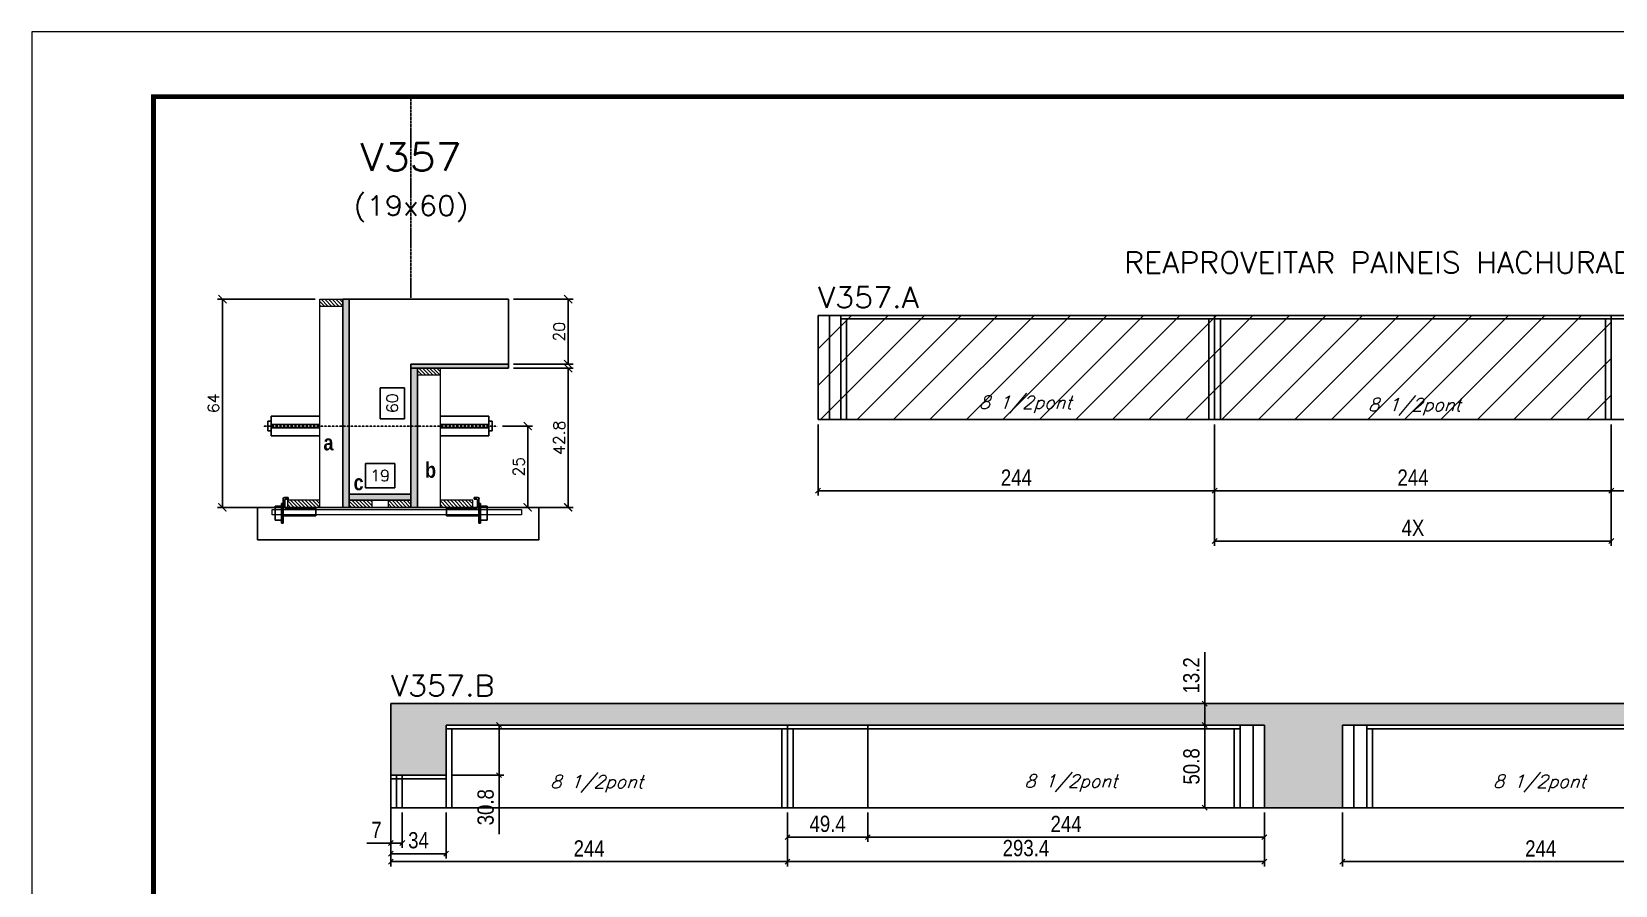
# Model space of a CAD drawing. Extents: x 137137 to 143418, y 10464 to 34486.
# Drawn here: x 140321 to 141295, y 29366 to 29891 of the extents above; entities that cross this region are included whole.
import ezdxf
from ezdxf.enums import TextEntityAlignment as Align

# ---------------------------------------------------------------- set-up
doc = ezdxf.new("R2010")
doc.units = 0
doc.linetypes.add('DASHED', pattern=[0.75, 0.5, -0.25])
doc.linetypes.add('HIDDEN', pattern=[0.375, 0.25, -0.125])
for name, color, linetype in [('barrote', 251, 'Continuous'), ('COTA', 241, 'Continuous'), ('Cota Seção (2x)', 4, 'Continuous'), ('detalhes', 4, 'Continuous'), ('Painéis', 200, 'Continuous'), ('presilha', 1, 'Continuous'), ('Reaproveitamento', 251, 'Continuous'), ('SARR_2.2x7', 40, 'Continuous'), ('SARR_3.5x7', 81, 'Continuous'), ('TENSOR', 3, 'Continuous'), ('texto', 7, 'Continuous'), ('Texto de Titulo', 7, 'Continuous'), ('Texto Qtd Sarr', 242, 'Continuous')]:
    doc.layers.add(name, color=color, linetype=linetype)
for name, color, linetype, lineweight in [('CONCRETO', 251, 'Continuous', 25), ('Folhas', 255, 'Continuous', 9), ('Hachura', 251, 'Continuous', 9), ('Madeira', 126, 'Continuous', 18), ('SARRAFO DE PRESSAO', 251, 'DASHED', 9), ('SCO-___-LAJ', 2, 'Continuous', 0), ('Texto Seção', 7, 'Continuous', 15)]:
    doc.layers.add(name, color=color, linetype=linetype, lineweight=lineweight)
doc.styles.add('COTA TECNICA', font='techl___.ttf', dxfattribs={"height": 10})
doc.styles.add('REGUA-120', font='ROMANS.shx', dxfattribs={"height": 15})
doc.styles.add('Romans', font='romans.shx')
doc.styles.add('TECNICA', font='techb___.ttf', dxfattribs={"height": 10})
doc.dimstyles.new('Cota Seção (2x)', dxfattribs={"dimtxt": 7, "dimasz": 5, "dimexe": 3, "dimexo": 3, "dimgap": 2, "dimtad": 3, "dimdec": 1, "dimlfac": 0.5, "dimzin": 12, "dimdsep": 46, "dimtxsty": 'Romans', "dimblk": 'ARCHTICK', "dimcen": 0, "dimclrd": 4, "dimclre": 4, "dimclrt": 1, "dimadec": 1, "dimazin": 3, "dimtfac": 1, "dimtdec": 1, "dimtmove": 0, "dimatfit": 3, "dimldrblk": 'OBLIQUE', "dimfxl": 1, "dimtolj": 1, "dimtzin": 12, "dimarcsym": 0})
doc.dimstyles.new('Cota Seção interna', dxfattribs={"dimtxt": 7, "dimasz": 6, "dimexe": 0.18, "dimexo": 2, "dimgap": -4, "dimtad": 3, "dimdec": 1, "dimlfac": 0.5, "dimzin": 12, "dimdsep": 46, "dimtxsty": 'Romans', "dimblk": 'ARCHTICK', "dimcen": 0.09, "dimse1": 1, "dimse2": 1, "dimsd1": 1, "dimsd2": 1, "dimclrd": 180, "dimclre": 5, "dimclrt": 1, "dimadec": 0, "dimazin": 3, "dimtfac": 1, "dimtdec": 1, "dimtofl": 0, "dimtmove": 0, "dimatfit": 3, "dimldrblk": 'ARCHTICK', "dimfxl": 1, "dimtolj": 1, "dimtzin": 0, "dimarcsym": 0})
doc.dimstyles.new('PAINEL', dxfattribs={"dimtxt": 10, "dimasz": 3, "dimexe": 3, "dimexo": 3, "dimgap": 3, "dimtad": 1, "dimdec": 1, "dimzin": 12, "dimdsep": 46, "dimtxsty": 'COTA TECNICA', "dimblk1": 'OBLIQUE', "dimblk2": 'OBLIQUE', "dimsah": 1, "dimcen": 0.9, "dimclrd": 4, "dimclre": 4, "dimclrt": 240, "dimadec": 1, "dimazin": 3, "dimtfac": 1, "dimtdec": 1, "dimtmove": 0, "dimatfit": 3, "dimfxl": 1, "dimtolj": 1, "dimtzin": 12, "dimarcsym": 0})

# ---------------------------------------------------------------- blocks, each defined once
blk = doc.blocks.new('9999999999')
at = {"layer": 'Folhas'}
blk.add_lwpolyline([(98138.98, 34190.21), (99623.98, 34190.21), (99623.98, 35240.21), (98138.98, 35240.21)], close=True, dxfattribs=at)
at = {"layer": 'Folhas', "color": 30, "const_width": 3}
blk.add_lwpolyline([(98213.98, 34230.21), (99583.98, 34230.21), (99583.98, 35200.21), (98213.98, 35200.21)], close=True, dxfattribs=at)
blk = doc.blocks.new('titulo1')
at = {"layer": 'Defpoints', "color": 252, "linetype": 'HIDDEN', "ltscale": 2}
blk.add_line((0, 0), (0, 125), dxfattribs=at)
at = {"layer": 'Defpoints', "style": 'Romans', "oblique": 15}
blk.add_attdef('FOLHA', text='', height=10, dxfattribs=at).set_placement((0, 15.58), align=Align.MIDDLE_CENTER)
at = {"layer": 'Texto Qtd Sarr', "color": 3, "style": 'Romans', "oblique": 15}
for tag, height, p in [('TITULO', 17, (0, 71.45)), ('SEÇÃO', 12, (0, 41.55))]:
    blk.add_attdef(tag, text='', height=height, dxfattribs=at).set_placement(p, align=Align.MIDDLE_CENTER)
blk = doc.blocks.new('_ArchTick')
at = {"color": 0, "linetype": 'ByBlock', "const_width": 0.15}
blk.add_lwpolyline([(-0.5, -0.5), (0.5, 0.5)], dxfattribs=at)
blk = doc.blocks.new('*D525')
at = {"layer": 'COTA', "color": 4, "lineweight": -2, "transparency": 16777216}
for p, q in [((140617.13, 29684.54), (140653.84, 29684.54)), ((140650.84, 29598.94), (140650.84, 29684.54)), ((140599.53, 29598.94), (140653.84, 29598.94))]:
    blk.add_line(p, q, dxfattribs=at)
at = {"layer": 'Defpoints', "color": 0, "transparency": 16777216}
for p in [(140614.13, 29684.54), (140650.84, 29684.54), (140596.53, 29598.94)]:
    blk.add_point(p, dxfattribs=at)
at = {"layer": 'COTA', "color": 4, "lineweight": -2, "transparency": 16777216, "xscale": 5, "yscale": 5, "zscale": 5}
for p, rotation in [((140650.84, 29684.54), 90), ((140650.84, 29598.94), 270)]:
    blk.add_blockref('_ArchTick', p, dxfattribs=dict(at, rotation=rotation))
at = {"layer": 'COTA', "color": 1, "transparency": 16777216, "insert": (140645.34, 29641.74), "char_height": 7, "attachment_point": 5, "rotation": 90, "style": 'Romans'}
blk.add_mtext('\\A1;42.8', dxfattribs=at)
blk = doc.blocks.new('_Oblique')
at = {"color": 0, "linetype": 'ByBlock', "lineweight": -2}
blk.add_line((-0.5, -0.5), (0.5, 0.5), dxfattribs=at)
blk = doc.blocks.new('*D526')
at = {"layer": 'COTA', "color": 4, "lineweight": -2, "transparency": 16777216}
for p, q in [((140617.13, 29726.94), (140653.84, 29726.94)), ((140650.84, 29686.94), (140650.84, 29726.94)), ((140617.13, 29686.94), (140653.84, 29686.94))]:
    blk.add_line(p, q, dxfattribs=at)
at = {"layer": 'Defpoints', "color": 0, "transparency": 16777216}
for p in [(140614.13, 29726.94), (140650.84, 29726.94), (140614.13, 29686.94)]:
    blk.add_point(p, dxfattribs=at)
at = {"layer": 'COTA', "color": 4, "lineweight": -2, "transparency": 16777216, "xscale": 5, "yscale": 5, "zscale": 5}
for p, rotation in [((140650.84, 29726.94), 90), ((140650.84, 29686.94), 270)]:
    blk.add_blockref('_ArchTick', p, dxfattribs=dict(at, rotation=rotation))
at = {"layer": 'COTA', "color": 1, "transparency": 16777216, "insert": (140645.34, 29706.94), "char_height": 7, "attachment_point": 5, "rotation": 90, "style": 'Romans'}
blk.add_mtext('\\A1;20', dxfattribs=at)
blk = doc.blocks.new('*D527')
at = {"layer": 'Cota Seção (2x)', "color": 180, "lineweight": -2, "transparency": 16777216}
for p, q in [((140550.13, 29672.44), (140535.13, 29672.44)), ((140535.13, 29672.44), (140535.13, 29653.44)), ((140550.13, 29653.44), (140550.13, 29672.44)), ((140535.13, 29653.44), (140550.13, 29653.44))]:
    blk.add_line(p, q, dxfattribs=at)
at = {"layer": 'Defpoints', "color": 0, "transparency": 16777216}
for p in [(140554.13, 29726.94), (140554.13, 29726.94), (140554.13, 29606.94)]:
    blk.add_point(p, dxfattribs=at)
at = {"layer": 'Cota Seção (2x)', "color": 1, "transparency": 16777216, "insert": (140542.63, 29662.94), "char_height": 7, "attachment_point": 5, "rotation": 90, "style": 'Romans'}
blk.add_mtext('\\A1;60', dxfattribs=at)
blk = doc.blocks.new('PRESILHA METÁLICA 1')
at = {"layer": 'presilha'}
for p, q in [((6, 15.5), (7.5, 15.5)), ((6, -2.5), (6, 15.5)), ((7.5, 10.6), (7.5, 19.9)), ((7.5, 15.5), (7.5, -2.5)), ((12, 21), (8.6, 21)), ((9, 11.6), (9, 18.9)), ((12, 19.5), (9.6, 19.5)), ((12, 21), (12, 19.5)), ((0, 13), (6, 13)), ((0, 13), (0, 0)), ((6, 0), (0, 0)), ((6, 13), (6, 0)), ((37.5, 4.1), (7.5, 4.1)), ((37.5, 11), (9.6, 11)), ((37.5, 11), (37.5, 4.1)), ((7.5, -2.5), (6, -2.5))]:
    blk.add_line(p, q, dxfattribs=at)
for centre, radius, start, end in [((8.6, 19.9), 1.14, 90, 180), ((9.6, 18.9), 0.57, 90, 180), ((9.6, 11.6), 0.57, 180, 270)]:
    blk.add_arc(centre, radius, start, end, dxfattribs=at)
blk = doc.blocks.new('*D528')
at = {"layer": 'Cota Seção (2x)', "color": 180, "lineweight": -2, "transparency": 16777216}
for p, q in [((140544.13, 29625.94), (140526.13, 29625.94)), ((140526.13, 29625.94), (140526.13, 29610.94)), ((140544.13, 29610.94), (140544.13, 29625.94)), ((140526.13, 29610.94), (140544.13, 29610.94))]:
    blk.add_line(p, q, dxfattribs=at)
at = {"layer": 'Defpoints', "color": 0, "transparency": 16777216}
for p in [(140554.13, 29606.94), (140516.13, 29598.94), (140554.13, 29598.94)]:
    blk.add_point(p, dxfattribs=at)
at = {"layer": 'Cota Seção (2x)', "color": 1, "transparency": 16777216, "insert": (140535.13, 29618.44), "char_height": 7, "attachment_point": 5, "style": 'Romans'}
blk.add_mtext('\\A1;19', dxfattribs=at)
blk = doc.blocks.new('*D529')
at = {"layer": 'COTA', "color": 4, "lineweight": -2, "transparency": 16777216}
for p, q in [((140495.13, 29726.94), (140435.15, 29726.94)), ((140438.15, 29726.94), (140438.15, 29598.94)), ((140495.13, 29598.94), (140435.15, 29598.94))]:
    blk.add_line(p, q, dxfattribs=at)
at = {"layer": 'Defpoints', "color": 0, "transparency": 16777216}
for p in [(140498.13, 29726.94), (140438.15, 29598.94), (140498.13, 29598.94)]:
    blk.add_point(p, dxfattribs=at)
at = {"layer": 'COTA', "color": 4, "lineweight": -2, "transparency": 16777216, "xscale": 5, "yscale": 5, "zscale": 5}
for p, rotation in [((140438.15, 29726.94), 90), ((140438.15, 29598.94), 270)]:
    blk.add_blockref('_ArchTick', p, dxfattribs=dict(at, rotation=rotation))
at = {"layer": 'COTA', "color": 1, "transparency": 16777216, "insert": (140432.65, 29662.94), "char_height": 7, "attachment_point": 5, "rotation": 90, "style": 'Romans'}
blk.add_mtext('\\A1;64', dxfattribs=at)
blk = doc.blocks.new('*D530')
at = {"layer": 'COTA', "color": 4, "lineweight": -2, "transparency": 16777216}
for p, q in [((140610.43, 29648.91), (140628.98, 29648.91)), ((140625.98, 29648.91), (140625.98, 29598.94)), ((140610.43, 29598.94), (140628.98, 29598.94))]:
    blk.add_line(p, q, dxfattribs=at)
at = {"layer": 'Defpoints', "color": 0, "transparency": 16777216}
for p in [(140607.43, 29648.91), (140607.43, 29598.94), (140625.98, 29598.94)]:
    blk.add_point(p, dxfattribs=at)
at = {"layer": 'COTA', "color": 4, "lineweight": -2, "transparency": 16777216, "xscale": 5, "yscale": 5, "zscale": 5}
for p, rotation in [((140625.98, 29648.91), 90), ((140625.98, 29598.94), 270)]:
    blk.add_blockref('_ArchTick', p, dxfattribs=dict(at, rotation=rotation))
at = {"layer": 'COTA', "color": 1, "transparency": 16777216, "insert": (140620.48, 29623.93), "char_height": 7, "attachment_point": 5, "rotation": 90, "style": 'Romans'}
blk.add_mtext('\\A1;25', dxfattribs=at)
blk = doc.blocks.new('*D531')
at = {"layer": 'COTA', "color": 4, "lineweight": -2, "ltscale": 25, "transparency": 16777216}
for p, q in [((140804.59, 29649.98), (140804.59, 29606.16)), ((141048.59, 29649.98), (141048.59, 29606.16)), ((140804.59, 29609.16), (141048.59, 29609.16))]:
    blk.add_line(p, q, dxfattribs=at)
at = {"layer": 'Defpoints', "color": 0, "ltscale": 25, "transparency": 16777216}
for p in [(140804.59, 29652.98), (141048.59, 29652.98), (141048.59, 29609.16)]:
    blk.add_point(p, dxfattribs=at)
at = {"layer": 'COTA', "color": 4, "lineweight": -2, "ltscale": 25, "transparency": 16777216, "xscale": 3, "yscale": 3, "zscale": 3, "rotation": 180}
blk.add_blockref('_Oblique', (140804.59, 29609.16), dxfattribs=at)
at = {"layer": 'COTA', "color": 4, "lineweight": -2, "ltscale": 25, "transparency": 16777216, "xscale": 3, "yscale": 3, "zscale": 3}
blk.add_blockref('_Oblique', (141048.59, 29609.16), dxfattribs=at)
at = {"layer": 'COTA', "color": 240, "ltscale": 25, "transparency": 16777216, "insert": (140926.59, 29617.23), "char_height": 10, "attachment_point": 5, "style": 'COTA TECNICA'}
blk.add_mtext('\\A1;244', dxfattribs=at)
blk = doc.blocks.new('*D532')
at = {"layer": 'COTA', "color": 4, "lineweight": -2, "ltscale": 25, "transparency": 16777216}
for p, q in [((141048.59, 29649.98), (141048.59, 29606.16)), ((141292.59, 29649.98), (141292.59, 29606.16)), ((141048.59, 29609.16), (141292.59, 29609.16))]:
    blk.add_line(p, q, dxfattribs=at)
at = {"layer": 'Defpoints', "color": 0, "ltscale": 25, "transparency": 16777216}
for p in [(141048.59, 29652.98), (141292.59, 29652.98), (141292.59, 29609.16)]:
    blk.add_point(p, dxfattribs=at)
at = {"layer": 'COTA', "color": 4, "lineweight": -2, "ltscale": 25, "transparency": 16777216, "xscale": 3, "yscale": 3, "zscale": 3, "rotation": 180}
blk.add_blockref('_Oblique', (141048.59, 29609.16), dxfattribs=at)
at = {"layer": 'COTA', "color": 4, "lineweight": -2, "ltscale": 25, "transparency": 16777216, "xscale": 3, "yscale": 3, "zscale": 3}
blk.add_blockref('_Oblique', (141292.59, 29609.16), dxfattribs=at)
at = {"layer": 'COTA', "color": 240, "ltscale": 25, "transparency": 16777216, "insert": (141170.59, 29617.23), "char_height": 10, "attachment_point": 5, "style": 'COTA TECNICA'}
blk.add_mtext('\\A1;244', dxfattribs=at)
blk = doc.blocks.new('*D534')
at = {"layer": 'COTA', "color": 4, "lineweight": -2, "ltscale": 25, "transparency": 16777216}
for p, q in [((141292.59, 29649.98), (141292.59, 29606.16)), ((141369.2, 29649.98), (141369.2, 29606.16)), ((141292.59, 29609.16), (141369.2, 29609.16))]:
    blk.add_line(p, q, dxfattribs=at)
at = {"layer": 'Defpoints', "color": 0, "ltscale": 25, "transparency": 16777216}
for p in [(141292.59, 29652.98), (141369.2, 29652.98), (141369.2, 29609.16)]:
    blk.add_point(p, dxfattribs=at)
at = {"layer": 'COTA', "color": 4, "lineweight": -2, "ltscale": 25, "transparency": 16777216, "xscale": 3, "yscale": 3, "zscale": 3, "rotation": 180}
blk.add_blockref('_Oblique', (141292.59, 29609.16), dxfattribs=at)
at = {"layer": 'COTA', "color": 4, "lineweight": -2, "ltscale": 25, "transparency": 16777216, "xscale": 3, "yscale": 3, "zscale": 3}
blk.add_blockref('_Oblique', (141369.2, 29609.16), dxfattribs=at)
at = {"layer": 'COTA', "color": 240, "ltscale": 25, "transparency": 16777216, "insert": (141330.9, 29617.26), "char_height": 10, "attachment_point": 5, "style": 'COTA TECNICA'}
blk.add_mtext('\\A1;76.6', dxfattribs=at)
blk = doc.blocks.new('*D536')
at = {"layer": 'COTA', "color": 4, "lineweight": -2, "ltscale": 25, "transparency": 16777216}
for p, q in [((141048.59, 29649.98), (141048.59, 29575.23)), ((141292.59, 29649.98), (141292.59, 29575.23)), ((141048.59, 29578.23), (141292.59, 29578.23))]:
    blk.add_line(p, q, dxfattribs=at)
at = {"layer": 'Defpoints', "color": 0, "ltscale": 25, "transparency": 16777216}
for p in [(141048.59, 29652.98), (141292.59, 29652.98), (141292.59, 29578.23)]:
    blk.add_point(p, dxfattribs=at)
at = {"layer": 'COTA', "color": 4, "lineweight": -2, "ltscale": 25, "transparency": 16777216, "xscale": 3, "yscale": 3, "zscale": 3, "rotation": 180}
blk.add_blockref('_Oblique', (141048.59, 29578.23), dxfattribs=at)
at = {"layer": 'COTA', "color": 4, "lineweight": -2, "ltscale": 25, "transparency": 16777216, "xscale": 3, "yscale": 3, "zscale": 3}
blk.add_blockref('_Oblique', (141292.59, 29578.23), dxfattribs=at)
at = {"layer": 'COTA', "color": 240, "ltscale": 25, "transparency": 16777216, "insert": (141170.59, 29586.3), "char_height": 10, "attachment_point": 5, "style": 'COTA TECNICA'}
blk.add_mtext('\\A1;4X', dxfattribs=at)
blk = doc.blocks.new('*D538')
at = {"layer": 'COTA', "color": 4, "lineweight": -2, "ltscale": 25, "transparency": 16777216}
for p, q in [((140541.77, 29411.21), (140541.77, 29378.07)), ((140785.77, 29411.21), (140785.77, 29378.07)), ((140541.77, 29381.07), (140785.77, 29381.07))]:
    blk.add_line(p, q, dxfattribs=at)
at = {"layer": 'Defpoints', "color": 0, "ltscale": 25, "transparency": 16777216}
for p in [(140541.77, 29414.21), (140785.77, 29414.21), (140785.77, 29381.07)]:
    blk.add_point(p, dxfattribs=at)
at = {"layer": 'COTA', "color": 4, "lineweight": -2, "ltscale": 25, "transparency": 16777216, "xscale": 3, "yscale": 3, "zscale": 3, "rotation": 180}
blk.add_blockref('_Oblique', (140541.77, 29381.07), dxfattribs=at)
at = {"layer": 'COTA', "color": 4, "lineweight": -2, "ltscale": 25, "transparency": 16777216, "xscale": 3, "yscale": 3, "zscale": 3}
blk.add_blockref('_Oblique', (140785.77, 29381.07), dxfattribs=at)
at = {"layer": 'COTA', "color": 240, "ltscale": 25, "transparency": 16777216, "insert": (140663.77, 29389.14), "char_height": 10, "attachment_point": 5, "style": 'COTA TECNICA'}
blk.add_mtext('\\A1;244', dxfattribs=at)
blk = doc.blocks.new('*D539')
at = {"layer": 'COTA', "color": 4, "lineweight": -2, "ltscale": 25, "transparency": 16777216}
for p, q in [((140785.77, 29411.21), (140785.77, 29393.12)), ((140835.18, 29411.21), (140835.18, 29393.12)), ((140785.77, 29396.12), (140835.18, 29396.12))]:
    blk.add_line(p, q, dxfattribs=at)
at = {"layer": 'Defpoints', "color": 0, "ltscale": 25, "transparency": 16777216}
for p in [(140785.77, 29414.21), (140835.18, 29414.21), (140835.18, 29396.12)]:
    blk.add_point(p, dxfattribs=at)
at = {"layer": 'COTA', "color": 4, "lineweight": -2, "ltscale": 25, "transparency": 16777216, "xscale": 3, "yscale": 3, "zscale": 3, "rotation": 180}
blk.add_blockref('_Oblique', (140785.77, 29396.12), dxfattribs=at)
at = {"layer": 'COTA', "color": 4, "lineweight": -2, "ltscale": 25, "transparency": 16777216, "xscale": 3, "yscale": 3, "zscale": 3}
blk.add_blockref('_Oblique', (140835.18, 29396.12), dxfattribs=at)
at = {"layer": 'COTA', "color": 240, "ltscale": 25, "transparency": 16777216, "insert": (140810.48, 29404.23), "char_height": 10, "attachment_point": 5, "style": 'COTA TECNICA'}
blk.add_mtext('\\A1;49.4', dxfattribs=at)
blk = doc.blocks.new('*D540')
at = {"layer": 'COTA', "color": 4, "lineweight": -2, "ltscale": 25, "transparency": 16777216}
for p, q in [((140835.18, 29411.21), (140835.18, 29393.12)), ((141079.18, 29411.21), (141079.18, 29393.12)), ((140835.18, 29396.12), (141079.18, 29396.12))]:
    blk.add_line(p, q, dxfattribs=at)
at = {"layer": 'Defpoints', "color": 0, "ltscale": 25, "transparency": 16777216}
for p in [(140835.18, 29414.21), (141079.18, 29414.21), (141079.18, 29396.12)]:
    blk.add_point(p, dxfattribs=at)
at = {"layer": 'COTA', "color": 4, "lineweight": -2, "ltscale": 25, "transparency": 16777216, "xscale": 3, "yscale": 3, "zscale": 3, "rotation": 180}
blk.add_blockref('_Oblique', (140835.18, 29396.12), dxfattribs=at)
at = {"layer": 'COTA', "color": 4, "lineweight": -2, "ltscale": 25, "transparency": 16777216, "xscale": 3, "yscale": 3, "zscale": 3}
blk.add_blockref('_Oblique', (141079.18, 29396.12), dxfattribs=at)
at = {"layer": 'COTA', "color": 240, "ltscale": 25, "transparency": 16777216, "insert": (140957.18, 29404.2), "char_height": 10, "attachment_point": 5, "style": 'COTA TECNICA'}
blk.add_mtext('\\A1;244', dxfattribs=at)
blk = doc.blocks.new('*D541')
at = {"layer": 'COTA', "color": 4, "lineweight": -2, "ltscale": 25, "transparency": 16777216}
for p, q in [((141127.18, 29411.21), (141127.18, 29378.07)), ((141371.18, 29411.21), (141371.18, 29378.07)), ((141127.18, 29381.07), (141371.18, 29381.07))]:
    blk.add_line(p, q, dxfattribs=at)
at = {"layer": 'Defpoints', "color": 0, "ltscale": 25, "transparency": 16777216}
for p in [(141127.18, 29414.21), (141371.18, 29414.21), (141371.18, 29381.07)]:
    blk.add_point(p, dxfattribs=at)
at = {"layer": 'COTA', "color": 4, "lineweight": -2, "ltscale": 25, "transparency": 16777216, "xscale": 3, "yscale": 3, "zscale": 3, "rotation": 180}
blk.add_blockref('_Oblique', (141127.18, 29381.07), dxfattribs=at)
at = {"layer": 'COTA', "color": 4, "lineweight": -2, "ltscale": 25, "transparency": 16777216, "xscale": 3, "yscale": 3, "zscale": 3}
blk.add_blockref('_Oblique', (141371.18, 29381.07), dxfattribs=at)
at = {"layer": 'COTA', "color": 240, "ltscale": 25, "transparency": 16777216, "insert": (141249.18, 29389.14), "char_height": 10, "attachment_point": 5, "style": 'COTA TECNICA'}
blk.add_mtext('\\A1;244', dxfattribs=at)
blk = doc.blocks.new('*D546')
at = {"layer": 'COTA', "color": 4, "lineweight": -2, "ltscale": 25, "transparency": 16777216}
for p, q in [((140541.77, 29411.21), (140541.77, 29389.48)), ((140548.77, 29411.21), (140548.77, 29389.48)), ((140541.77, 29392.48), (140527.04, 29392.48)), ((140548.77, 29392.48), (140541.77, 29392.48))]:
    blk.add_line(p, q, dxfattribs=at)
at = {"layer": 'Defpoints', "color": 0, "ltscale": 25, "transparency": 16777216}
for p in [(140541.77, 29414.21), (140548.77, 29414.21), (140541.77, 29392.48)]:
    blk.add_point(p, dxfattribs=at)
at = {"layer": 'COTA', "color": 4, "lineweight": -2, "ltscale": 25, "transparency": 16777216, "xscale": 3, "yscale": 3, "zscale": 3, "rotation": 180}
blk.add_blockref('_Oblique', (140541.77, 29392.48), dxfattribs=at)
at = {"layer": 'COTA', "color": 4, "lineweight": -2, "ltscale": 25, "transparency": 16777216, "xscale": 3, "yscale": 3, "zscale": 3}
blk.add_blockref('_Oblique', (140548.77, 29392.48), dxfattribs=at)
at = {"layer": 'COTA', "color": 240, "ltscale": 25, "transparency": 16777216, "insert": (140532.91, 29400.56), "char_height": 10, "attachment_point": 5, "style": 'COTA TECNICA'}
blk.add_mtext('\\A1;7', dxfattribs=at)
blk = doc.blocks.new('*D547')
at = {"layer": 'COTA', "color": 4, "lineweight": -2, "ltscale": 25, "transparency": 16777216}
for p, q in [((140785.77, 29411.21), (140785.77, 29378.07)), ((141079.18, 29411.21), (141079.18, 29378.07)), ((140785.77, 29381.07), (141079.18, 29381.07))]:
    blk.add_line(p, q, dxfattribs=at)
at = {"layer": 'Defpoints', "color": 0, "ltscale": 25, "transparency": 16777216}
for p in [(140785.77, 29414.21), (141079.18, 29414.21), (141079.18, 29381.07)]:
    blk.add_point(p, dxfattribs=at)
at = {"layer": 'COTA', "color": 4, "lineweight": -2, "ltscale": 25, "transparency": 16777216, "xscale": 3, "yscale": 3, "zscale": 3, "rotation": 180}
blk.add_blockref('_Oblique', (140785.77, 29381.07), dxfattribs=at)
at = {"layer": 'COTA', "color": 4, "lineweight": -2, "ltscale": 25, "transparency": 16777216, "xscale": 3, "yscale": 3, "zscale": 3}
blk.add_blockref('_Oblique', (141079.18, 29381.07), dxfattribs=at)
at = {"layer": 'COTA', "color": 240, "ltscale": 25, "transparency": 16777216, "insert": (140932.48, 29389.32), "char_height": 10, "attachment_point": 5, "style": 'COTA TECNICA'}
blk.add_mtext('\\A1;293.4', dxfattribs=at)
blk = doc.blocks.new('*D548')
at = {"layer": 'COTA', "color": 4, "lineweight": -2, "ltscale": 25, "transparency": 16777216}
for p, q in [((140578.77, 29465.01), (140611.35, 29465.01)), ((140608.35, 29465.01), (140608.35, 29434.21)), ((140578.77, 29434.21), (140611.35, 29434.21)), ((140608.35, 29434.21), (140608.35, 29397.84))]:
    blk.add_line(p, q, dxfattribs=at)
at = {"layer": 'Defpoints', "color": 0, "ltscale": 25, "transparency": 16777216}
for p in [(140575.77, 29465.01), (140575.77, 29434.21), (140608.35, 29434.21)]:
    blk.add_point(p, dxfattribs=at)
at = {"layer": 'COTA', "color": 4, "lineweight": -2, "ltscale": 25, "transparency": 16777216, "xscale": 3, "yscale": 3, "zscale": 3}
for p, rotation in [((140608.35, 29465.01), 90), ((140608.35, 29434.21), 270)]:
    blk.add_blockref('_Oblique', p, dxfattribs=dict(at, rotation=rotation))
at = {"layer": 'COTA', "color": 240, "ltscale": 25, "transparency": 16777216, "insert": (140600.1, 29414.52), "char_height": 10, "attachment_point": 5, "rotation": 90, "style": 'COTA TECNICA'}
blk.add_mtext('\\A1;30.8', dxfattribs=at)
blk = doc.blocks.new('*D549')
at = {"layer": 'COTA', "color": 4, "lineweight": -2, "ltscale": 25, "transparency": 16777216}
for p, q in [((140541.77, 29431.21), (140541.77, 29382.93)), ((140575.77, 29411.21), (140575.77, 29382.93)), ((140541.77, 29385.93), (140575.77, 29385.93))]:
    blk.add_line(p, q, dxfattribs=at)
at = {"layer": 'Defpoints', "color": 0, "ltscale": 25, "transparency": 16777216}
for p in [(140541.77, 29434.21), (140575.77, 29414.21), (140575.77, 29385.93)]:
    blk.add_point(p, dxfattribs=at)
at = {"layer": 'COTA', "color": 4, "lineweight": -2, "ltscale": 25, "transparency": 16777216, "xscale": 3, "yscale": 3, "zscale": 3, "rotation": 180}
blk.add_blockref('_Oblique', (140541.77, 29385.93), dxfattribs=at)
at = {"layer": 'COTA', "color": 4, "lineweight": -2, "ltscale": 25, "transparency": 16777216, "xscale": 3, "yscale": 3, "zscale": 3}
blk.add_blockref('_Oblique', (140575.77, 29385.93), dxfattribs=at)
at = {"layer": 'COTA', "color": 240, "ltscale": 25, "transparency": 16777216, "insert": (140558.77, 29394.15), "char_height": 10, "attachment_point": 5, "style": 'COTA TECNICA'}
blk.add_mtext('\\A1;34', dxfattribs=at)
blk = doc.blocks.new('*D554')
at = {"layer": 'COTA', "color": 4, "lineweight": -2, "ltscale": 25, "transparency": 16777216}
for p, q in [((141076.18, 29465.01), (141039.46, 29465.01)), ((141042.46, 29465.01), (141042.46, 29414.21)), ((141076.18, 29414.21), (141039.46, 29414.21))]:
    blk.add_line(p, q, dxfattribs=at)
at = {"layer": 'Defpoints', "color": 0, "ltscale": 25, "transparency": 16777216}
for p in [(141079.18, 29465.01), (141042.46, 29414.21), (141079.18, 29414.21)]:
    blk.add_point(p, dxfattribs=at)
at = {"layer": 'COTA', "color": 4, "lineweight": -2, "ltscale": 25, "transparency": 16777216, "xscale": 3, "yscale": 3, "zscale": 3}
for p, rotation in [((141042.46, 29465.01), 90), ((141042.46, 29414.21), 270)]:
    blk.add_blockref('_Oblique', p, dxfattribs=dict(at, rotation=rotation))
at = {"layer": 'COTA', "color": 240, "ltscale": 25, "transparency": 16777216, "insert": (141034.33, 29439.61), "char_height": 10, "attachment_point": 5, "rotation": 90, "style": 'COTA TECNICA'}
blk.add_mtext('\\A1;50.8', dxfattribs=at)
blk = doc.blocks.new('*D555')
at = {"layer": 'COTA', "color": 4, "lineweight": -2, "ltscale": 25, "transparency": 16777216}
for p, q in [((141042.46, 29478.21), (141042.46, 29509.94)), ((141076.18, 29478.21), (141039.46, 29478.21)), ((141042.46, 29465.01), (141042.46, 29478.21)), ((141076.18, 29465.01), (141039.46, 29465.01))]:
    blk.add_line(p, q, dxfattribs=at)
at = {"layer": 'Defpoints', "color": 0, "ltscale": 25, "transparency": 16777216}
for p in [(141042.46, 29478.21), (141079.18, 29478.21), (141079.18, 29465.01)]:
    blk.add_point(p, dxfattribs=at)
at = {"layer": 'COTA', "color": 4, "lineweight": -2, "ltscale": 25, "transparency": 16777216, "xscale": 3, "yscale": 3, "zscale": 3}
for p, rotation in [((141042.46, 29478.21), 90), ((141042.46, 29465.01), 270)]:
    blk.add_blockref('_Oblique', p, dxfattribs=dict(at, rotation=rotation))
at = {"layer": 'COTA', "color": 240, "ltscale": 25, "transparency": 16777216, "insert": (141034.24, 29495.57), "char_height": 10, "attachment_point": 5, "rotation": 90, "style": 'COTA TECNICA'}
blk.add_mtext('\\A1;13.2', dxfattribs=at)

msp = doc.modelspace()

# ---------------------------------------------------------------- hatches: boundary and pattern name
at = {"layer": 'COTA', "linetype": 'ByBlock'}
h = msp.add_hatch(dxfattribs=at)
h.set_pattern_fill('AR-CONC', color=256, scale=0.03)
h.paths.add_polyline_path([(141127.18, 29465.01), (141460.75, 29465.01), (141460.75, 29478.21), (141127.18, 29478.21), (141079.18, 29478.21), (140575.77, 29478.21), (140552.77, 29478.21), (140541.77, 29478.21), (140541.77, 29434.21), (140552.77, 29434.21), (140575.77, 29434.21), (140575.77, 29465.01), (141079.18, 29465.01), (141079.18, 29414.21), (141127.18, 29414.21)])
at = {"layer": 'Hachura'}
h = msp.add_hatch(dxfattribs=at)
h.set_pattern_fill('ANSI31', color=256, scale=0.5, angle=270, style=0)
h.set_pattern_definition([(315, (163403.9459, 21419.2975), (1.12253202, 1.12253202), [])])
h.paths.add_polyline_path([(140498.13, 29722.54), (140498.13, 29726.94), (140512.13, 29726.94), (140512.13, 29722.54)])
h = msp.add_hatch(color=256, dxfattribs=at)
h.dxf.hatch_style = 1
h.paths.add_polyline_path([(140516.13, 29726.94), (140512.13, 29726.94), (140512.13, 29598.94), (140516.13, 29598.94)])
h = msp.add_hatch(color=256, dxfattribs=at)
h.dxf.hatch_style = 1
h.paths.add_polyline_path([(140554.13, 29684.54), (140554.13, 29686.94), (140614.13, 29686.94), (140614.13, 29684.54)])
h = msp.add_hatch(color=256, dxfattribs=at)
h.dxf.hatch_style = 1
h.paths.add_polyline_path([(140558.13, 29684.54), (140554.13, 29684.54), (140554.13, 29598.94), (140558.13, 29598.94)])
h = msp.add_hatch(dxfattribs=at)
h.set_pattern_fill('ANSI31', color=256, scale=0.5, angle=270, style=0)
h.set_pattern_definition([(315, (163463.9459, 21376.8975), (1.12253202, 1.12253202), [])])
h.paths.add_polyline_path([(140558.13, 29680.14), (140558.13, 29684.54), (140572.13, 29684.54), (140572.13, 29680.14)])
h = msp.add_hatch(dxfattribs=at)
h.set_pattern_fill('ANSI31', color=256, scale=0.5, angle=270, style=0)
h.set_pattern_definition([(315, (163369.9459, 21369.2975), (1.12253202, 1.12253202), [])])
h.paths.add_polyline_path([(140498.13, 29598.94), (140498.13, 29603.34), (140478.13, 29603.34), (140478.13, 29598.94)])
h = msp.add_hatch(color=256, dxfattribs=at)
h.dxf.hatch_style = 1
h.paths.add_polyline_path([(140516.13, 29603.34), (140516.13, 29606.94), (140554.13, 29606.94), (140554.13, 29603.34)])
h = msp.add_hatch(dxfattribs=at)
h.set_pattern_fill('ANSI31', color=256, scale=0.5, angle=270, style=0)
h.set_pattern_definition([(315, (163472.748, 21369.2975), (1.12253202, 1.12253202), [])])
h.paths.add_polyline_path([(140516.13, 29598.94), (140516.13, 29603.34), (140530.13, 29603.34), (140530.13, 29598.94)])
h = msp.add_hatch(dxfattribs=at)
h.set_pattern_fill('ANSI31', color=256, scale=0.5, angle=270, style=0)
h.set_pattern_definition([(315, (163472.7459, 21369.2975), (1.12253202, 1.12253202), [])])
h.paths.add_polyline_path([(140554.13, 29598.94), (140554.13, 29603.34), (140540.13, 29603.34), (140540.13, 29598.94)])
h = msp.add_hatch(dxfattribs=at)
h.set_pattern_fill('ANSI31', color=256, scale=0.5, angle=270, style=0)
h.set_pattern_definition([(315, (163463.9459, 21369.2975), (1.12253202, 1.12253202), [])])
h.paths.add_polyline_path([(140592.13, 29598.94), (140592.13, 29603.34), (140572.13, 29603.34), (140572.13, 29598.94)])
at = {"layer": 'Reaproveitamento', "linetype": 'ByBlock'}
h = msp.add_hatch(dxfattribs=at)
h.set_pattern_fill('ANSI31', color=256, scale=5)
h.paths.add_polyline_path([(141292.59, 29716.98), (141048.59, 29716.98), (141048.59, 29652.98), (141292.59, 29652.98)])
h.paths.add_polyline_path([(141048.59, 29716.98), (140804.59, 29716.98), (140804.59, 29652.98), (141048.59, 29652.98)])
h.paths.add_polyline_path([(141613.2, 29716.98), (141369.2, 29716.98), (141369.2, 29652.98), (141613.2, 29652.98)])

# ---------------------------------------------------------------- linework, layer by layer
at = {"ltscale": 3}
for p, q in [((140466.13, 29651.91), (140466.13, 29645.91)), ((140468.13, 29651.91), (140466.13, 29651.91)), ((140468.13, 29654.91), (140468.13, 29642.91)), ((140468.13, 29654.91), (140498.13, 29654.91)), ((140498.13, 29649.91), (140468.13, 29649.91)), ((140498.13, 29647.91), (140468.13, 29647.91)), ((140602.13, 29654.91), (140572.13, 29654.91)), ((140572.13, 29649.91), (140602.13, 29649.91)), ((140572.13, 29647.91), (140602.13, 29647.91)), ((140602.13, 29654.91), (140602.13, 29642.91)), ((140604.13, 29651.91), (140602.13, 29651.91)), ((140604.13, 29651.91), (140604.13, 29645.91)), ((140468.13, 29645.91), (140466.13, 29645.91)), ((140468.13, 29642.91), (140498.13, 29642.91)), ((140602.13, 29642.91), (140572.13, 29642.91)), ((140602.13, 29645.91), (140604.13, 29645.91))]:
    msp.add_line(p, q, dxfattribs=at)
at = {"layer": 'barrote'}
msp.add_lwpolyline([(140459.76, 29578.94), (140632.73, 29578.94), (140632.73, 29598.94), (140459.76, 29598.94)], close=True, dxfattribs=at)
at = {"layer": 'CONCRETO'}
msp.add_lwpolyline([(140554.13, 29686.94), (140614.13, 29686.94), (140614.13, 29726.94), (140554.13, 29726.94), (140554.13, 29726.94), (140516.13, 29726.94), (140516.13, 29603.34), (140516.13, 29603.34), (140516.13, 29606.94), (140554.13, 29606.94)], close=True, dxfattribs=at)
at = {"layer": 'COTA', "linetype": 'ByBlock'}
for p, q in [((140552.77, 29478.21), (140541.77, 29478.21)), ((140541.77, 29434.21), (140541.77, 29478.21)), ((140552.77, 29478.21), (140575.77, 29478.21)), ((140575.77, 29478.21), (141079.18, 29478.21)), ((141079.18, 29478.21), (141127.18, 29478.21)), ((141127.18, 29478.21), (141460.75, 29478.21)), ((141079.18, 29414.21), (141127.18, 29414.21))]:
    msp.add_line(p, q, dxfattribs=at)
at = {"layer": 'Madeira'}
for points in [[(140498.13, 29722.54), (140498.13, 29726.94), (140512.13, 29726.94), (140512.13, 29722.54)], [(140498.13, 29726.94), (140512.13, 29726.94), (140512.13, 29598.94), (140498.13, 29598.94)], [(140558.13, 29680.14), (140558.13, 29684.54), (140572.13, 29684.54), (140572.13, 29680.14)], [(140558.13, 29684.54), (140572.13, 29684.54), (140572.13, 29598.94), (140558.13, 29598.94)], [(140498.13, 29598.94), (140498.13, 29603.34), (140478.13, 29603.34), (140478.13, 29598.94)], [(140516.13, 29598.94), (140516.13, 29603.34), (140530.13, 29603.34), (140530.13, 29598.94)], [(140554.13, 29598.94), (140554.13, 29603.34), (140540.13, 29603.34), (140540.13, 29598.94)], [(140592.13, 29598.94), (140592.13, 29603.34), (140572.13, 29603.34), (140572.13, 29598.94)]]:
    msp.add_lwpolyline(points, close=True, dxfattribs=at)
at = {"layer": 'Painéis'}
for p, q in [((141613.2, 29716.98), (140804.59, 29716.98)), ((141613.2, 29652.98), (140804.59, 29652.98)), ((140575.77, 29465.01), (141079.18, 29465.01)), ((141127.18, 29465.01), (141460.75, 29465.01)), ((140552.77, 29434.21), (140541.77, 29434.21)), ((140552.77, 29434.21), (140575.77, 29434.21)), ((140552.77, 29414.21), (140541.77, 29414.21)), ((140552.77, 29414.21), (140575.77, 29414.21)), ((140575.77, 29414.21), (141079.18, 29414.21)), ((141127.18, 29414.21), (141460.75, 29414.21))]:
    msp.add_line(p, q, dxfattribs=at)
at = {"layer": 'Painéis', "ltscale": 25}
for p, q in [((140804.59, 29716.98), (140804.59, 29652.98)), ((141048.59, 29716.98), (141048.59, 29652.98)), ((141292.59, 29716.98), (141292.59, 29652.98)), ((140575.77, 29434.21), (140575.77, 29465.01)), ((140785.77, 29414.21), (140785.77, 29465.01)), ((140835.18, 29465.01), (140835.18, 29414.21)), ((141079.18, 29465.01), (141079.18, 29414.21)), ((141127.18, 29465.01), (141127.18, 29414.21)), ((140541.77, 29414.21), (140541.77, 29434.21))]:
    msp.add_line(p, q, dxfattribs=at)
at = {"layer": 'Painéis'}
for points in [[(140516.13, 29726.94), (140512.13, 29726.94), (140512.13, 29598.94), (140516.13, 29598.94)], [(140554.13, 29684.54), (140554.13, 29686.94), (140614.13, 29686.94), (140614.13, 29684.54)], [(140558.13, 29684.54), (140554.13, 29684.54), (140554.13, 29598.94), (140558.13, 29598.94)], [(140516.13, 29603.34), (140516.13, 29606.94), (140554.13, 29606.94), (140554.13, 29603.34)]]:
    msp.add_lwpolyline(points, close=True, dxfattribs=at)
at = {"layer": 'SARR_2.2x7', "linetype": 'Continuous'}
for p, q in [((140811.59, 29716.98), (140811.59, 29652.98)), ((141048.59, 29714.78), (140818.59, 29714.78)), ((141292.59, 29714.78), (141048.59, 29714.78)), ((141369.2, 29714.78), (141292.59, 29714.78)), ((140575.77, 29462.81), (140785.77, 29462.81)), ((140785.77, 29462.81), (141064.18, 29462.81)), ((141072.18, 29465.01), (141072.18, 29414.21)), ((141134.18, 29465.01), (141134.18, 29414.21)), ((141142.18, 29462.81), (141371.18, 29462.81)), ((140541.77, 29432.01), (140575.77, 29432.01))]:
    msp.add_line(p, q, dxfattribs=at)
at = {"layer": 'SARR_2.2x7', "linetype": 'HIDDEN'}
msp.add_line((140548.77, 29414.21), (140548.77, 29434.21), dxfattribs=at)
at = {"layer": 'SARR_3.5x7'}
for p, q in [((140818.59, 29716.98), (140818.59, 29652.98)), ((140822.09, 29714.78), (140822.09, 29652.98)), ((141045.09, 29714.78), (141045.09, 29652.98)), ((141052.09, 29714.78), (141052.09, 29652.98)), ((141289.09, 29714.78), (141289.09, 29652.98)), ((140575.77, 29414.21), (140575.77, 29462.81)), ((140579.27, 29414.21), (140579.27, 29462.81)), ((140782.27, 29462.81), (140782.27, 29414.21)), ((140789.27, 29462.81), (140789.27, 29414.21)), ((141060.68, 29462.81), (141060.68, 29414.21)), ((141064.18, 29465.01), (141064.18, 29414.21)), ((141142.18, 29465.01), (141142.18, 29414.21)), ((141145.68, 29462.81), (141145.68, 29414.21)), ((140545.27, 29414.21), (140545.27, 29434.21))]:
    msp.add_line(p, q, dxfattribs=at)
at = {"layer": 'SCO-___-LAJ', "color": 1}
msp.add_lwpolyline([(140468.76, 29597.61), (140622.07, 29597.61), (140622.07, 29594.41), (140468.76, 29594.41)], close=True, dxfattribs=at)
at = {"layer": 'TENSOR', "linetype": 'HIDDEN', "ltscale": 0.5}
msp.add_line((140463.13, 29648.91), (140607.43, 29648.91), dxfattribs=at)

# ---------------------------------------------------------------- block references
at = {"layer": 'presilha', "yscale": 0.6666666666666666, "zscale": 0.6666666666666666}
for p, xscale in [((140470.55, 29590.97), 0.6666666666666666), ((140600.99, 29590.97), -0.6666666666666666)]:
    msp.add_blockref('PRESILHA METÁLICA 1', p, dxfattribs=dict(at, xscale=xscale))
at = {"layer": 'SARRAFO DE PRESSAO', "color": 6, "linetype": 'ByBlock'}
msp.add_blockref('9999999999', (42181.81, -5348.73), dxfattribs=at)
at = {"layer": 'Texto Seção'}
ref = msp.add_blockref('titulo1', (140554.13, 29726.94), dxfattribs=at)
ref.add_attrib('TITULO', 'V357', dxfattribs={"layer": 'Texto de Titulo', "color": 7, "height": 17, "style": 'Romans', "width": 1.1}).set_placement((140554.13, 29814.44), align=Align.MIDDLE_CENTER)
ref.add_attrib('SEÇÃO', '(19x60)', dxfattribs={"layer": 'Texto de Titulo', "color": 7, "height": 12, "style": 'Romans', "width": 1.1}).set_placement((140554.13, 29784.44), align=Align.MIDDLE_CENTER)

# ---------------------------------------------------------------- texts
at = {"layer": 'detalhes', "style": 'TECNICA'}
for s, p in [('a', (140500.3, 29633.97)), ('b', (140562.84, 29617.13)), ('c', (140518.85, 29609.44))]:
    msp.add_text(s, height=9.6, dxfattribs=at).set_placement(p)
at = {"layer": 'texto', "color": 2, "char_height": 8, "attachment_point": 5, "style": 'Romans'}
for insert in [(140932.06, 29662.22), (141171.48, 29660.77), (140668.37, 29428.93), (140960.12, 29429.26), (141248.36, 29429.16)]:
    msp.add_mtext('{\\Q19;\\C256;8 1/2pont}', dxfattribs=dict(at, insert=insert))
at = {"layer": 'Texto Seção', "style": 'REGUA-120', "width": 1.05}
for s, p in [('REAPROVEITAR PAINEIS HACHURADOS DA V263.A', (140992.86, 29743.01)), ('V357.A', (140804.57, 29721.56)), ('V357.B', (140541.76, 29482.78))]:
    msp.add_text(s, height=13, dxfattribs=at).set_placement(p)

# ---------------------------------------------------------------- dimensions: what is measured, and where the dimension line sits
at = {"layer": 'COTA'}
for base, p1, p2, picture, middle in [((140438.15, 29598.94), (140498.13, 29726.94), (140498.13, 29598.94), '*D529', (140432.65, 29662.94)), ((140650.84, 29726.94), (140614.13, 29686.94), (140614.13, 29726.94), '*D526', (140645.34, 29706.94)), ((140650.84, 29684.54), (140596.53, 29598.94), (140614.13, 29684.54), '*D525', (140645.34, 29641.74)), ((140625.98, 29598.94), (140607.43, 29648.91), (140607.43, 29598.94), '*D530', (140620.48, 29623.93))]:
    dim = msp.add_linear_dim(base=base, p1=p1, p2=p2, angle=90, dimstyle='Cota Seção (2x)', dxfattribs=at)
    dim.commit()
    dim.dimension.update_dxf_attribs({"geometry": picture, "text_midpoint": middle})
at = {"layer": 'COTA', "ltscale": 25}
for base, p1, p2, picture, middle in [((141048.59, 29609.16), (140804.59, 29652.98), (141048.59, 29652.98), '*D531', (140926.59, 29617.23)), ((141369.2, 29609.16), (141292.59, 29652.98), (141369.2, 29652.98), '*D534', (141330.9, 29617.26)), ((140575.77, 29385.93), (140541.77, 29434.21), (140575.77, 29414.21), '*D549', (140558.77, 29394.15)), ((140541.77, 29392.48), (140548.77, 29414.21), (140541.77, 29414.21), '*D546', (140532.91, 29400.56)), ((140785.77, 29381.07), (140541.77, 29414.21), (140785.77, 29414.21), '*D538', (140663.77, 29389.14)), ((141079.18, 29381.07), (140785.77, 29414.21), (141079.18, 29414.21), '*D547', (140932.48, 29389.32)), ((141371.18, 29381.07), (141127.18, 29414.21), (141371.18, 29414.21), '*D541', (141249.18, 29389.14))]:
    dim = msp.add_linear_dim(base=base, p1=p1, p2=p2, dimstyle='PAINEL', dxfattribs=at)
    dim.commit()
    dim.dimension.update_dxf_attribs({"geometry": picture, "text_midpoint": middle})
for base, p1, p2, picture, middle in [((141292.59, 29609.16), (141048.59, 29652.98), (141292.59, 29652.98), '*D532', (141170.59, 29617.23)), ((140835.18, 29396.12), (140785.77, 29414.21), (140835.18, 29414.21), '*D539', (140810.48, 29404.23)), ((141079.18, 29396.12), (140835.18, 29414.21), (141079.18, 29414.21), '*D540', (140957.18, 29404.2))]:
    dim = msp.add_linear_dim(base=base, p1=p1, p2=p2, dimstyle='PAINEL', override={"dimtmove": 1}, dxfattribs=at)
    dim.commit()
    dim.dimension.update_dxf_attribs({"geometry": picture, "text_midpoint": middle})
dim = msp.add_linear_dim(base=(141292.59, 29578.23), p1=(141048.59, 29652.98), p2=(141292.59, 29652.98), text='4X', dimstyle='PAINEL', dxfattribs=at)
dim.commit()
dim.dimension.update_dxf_attribs({"geometry": '*D536', "text_midpoint": (141170.59, 29586.3)})
for base, p1, p2, picture, middle in [((141042.46, 29478.21), (141079.18, 29465.01), (141079.18, 29478.21), '*D555', (141034.24, 29495.57)), ((140608.35, 29434.21), (140575.77, 29465.01), (140575.77, 29434.21), '*D548', (140600.1, 29414.52)), ((141042.46, 29414.21), (141079.18, 29465.01), (141079.18, 29414.21), '*D554', (141034.33, 29439.61))]:
    dim = msp.add_linear_dim(base=base, p1=p1, p2=p2, angle=90, dimstyle='PAINEL', dxfattribs=at)
    dim.commit()
    dim.dimension.update_dxf_attribs({"geometry": picture, "text_midpoint": middle})
at = {"layer": 'Cota Seção (2x)'}
dim = msp.add_linear_dim(base=(140554.13, 29726.94), p1=(140554.13, 29606.94), p2=(140554.13, 29726.94), angle=90, dimstyle='Cota Seção interna', dxfattribs=at)
dim.commit()
dim.dimension.update_dxf_attribs({"geometry": '*D527', "text_midpoint": (140554.13, 29662.94), "dimtype": 160})
dim = msp.add_linear_dim(base=(140554.13, 29606.94), p1=(140516.13, 29598.94), p2=(140554.13, 29598.94), dimstyle='Cota Seção interna', dxfattribs=at)
dim.commit()
dim.dimension.update_dxf_attribs({"geometry": '*D528', "text_midpoint": (140535.13, 29606.94), "dimtype": 160})

doc.saveas('drawing.dxf')
